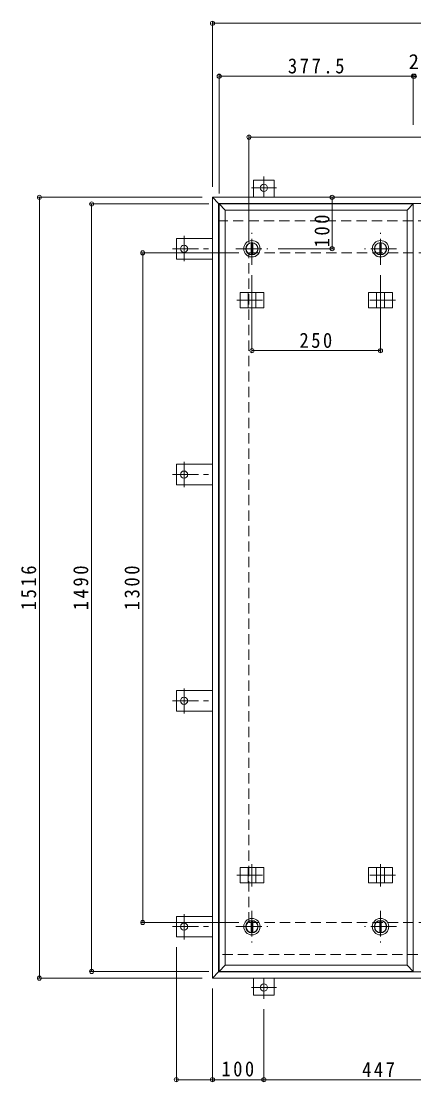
# Model space of a CAD drawing. Units: millimetres at full size, sheet at 1:10. Extents: x -2620 to 2706, y -1962 to 1665.
# Drawn here: x -2601 to -1838, y -426 to 1633 of the extents above; entities that cross this region are included whole.
import ezdxf
from ezdxf.enums import TextEntityAlignment as Align

# ---------------------------------------------------------------- set-up
doc = ezdxf.new("R2010")
doc.units = ezdxf.units.MM
doc.header["$LTSCALE"] = 10
doc.header["$PDMODE"] = 32
doc.header["$PDSIZE"] = 8
doc.linetypes.add('CHAIN1', pattern=[8, 5, -1, 1, -1])
doc.linetypes.add('DASHED2', pattern=[3, 2, -1])
for name, color, linetype, lineweight in [('0-1_躯体', 2, 'Continuous', 9), ('0-2_仕上', 3, 'Continuous', 9), ('0-3_建具', 4, 'Continuous', 9), ('0-C', 2, 'Continuous', 9), ('0-E', 3, 'Continuous', 9), ('0-F', 7, 'Continuous', 9)]:
    doc.layers.add(name, color=color, linetype=linetype, lineweight=lineweight)
doc.styles.add('ＭＳ ゴシック', font='')
doc.styles.get('ＭＳ ゴシック').set_extended_font_data('MS Gothic')

msp = doc.modelspace()

# ---------------------------------------------------------------- linework, layer by layer
at = {"layer": '0-1_躯体', "linetype": 'DASHED2'}
for p, q in [((-699.08, 1245.44), (-2217.08, 1245.44)), ((-2158.08, 1183.44), (-758.08, 1183.44)), ((-2158.08, -116.56), (-2158.08, 1183.44)), ((-2158.08, -116.56), (-758.08, -116.56)), ((-1079.58, -178.56), (-2217.08, -178.56))]:
    msp.add_line(p, q, dxfattribs=at)
at = {"layer": '0-1_躯体', "linetype": 'CHAIN1'}
for p, q in [((-1902.33, 1160.44), (-1902.33, 1222.44)), ((-1871.33, 1191.44), (-1933.33, 1191.44))]:
    msp.add_line(p, q, dxfattribs=at)
at = {"layer": '0-1_躯体'}
for p, q in [((-1903.83, 1202.84), (-1903.83, 1180.04)), ((-1900.83, 1202.84), (-1900.83, 1180.04))]:
    msp.add_line(p, q, dxfattribs=at)
for radius in [16, 12, 11.5]:
    msp.add_circle((-1902.33, 1191.44), radius, dxfattribs=at)
at = {"layer": '0-2_仕上'}
for p, q in [((-2216.08, 1278.44), (-2204.08, 1266.44)), ((-2216.08, 1278.44), (-1838.58, 1278.44)), ((-2216.08, -211.56), (-2216.08, 1278.44)), ((-1850.58, 1266.44), (-1838.58, 1278.44)), ((-1838.58, 1278.44), (-1838.58, -211.56)), ((-2204.08, 1266.44), (-1850.58, 1266.44)), ((-2204.08, -199.56), (-2204.08, 1266.44)), ((-1850.58, 1266.44), (-1850.58, -199.56)), ((-2216.08, -211.56), (-2204.08, -199.56)), ((-1850.58, -199.56), (-2204.08, -199.56)), ((-1838.58, -211.56), (-1850.58, -199.56)), ((-1838.58, -211.56), (-2216.08, -211.56))]:
    msp.add_line(p, q, dxfattribs=at)
at = {"layer": '0-3_建具', "color": 2}
for p, q in [((-2229.08, 1291.44), (-2217.08, 1279.44)), ((-687.08, 1291.44), (-2229.08, 1291.44)), ((-2229.08, -224.56), (-2229.08, 1291.44)), ((-699.08, 1279.44), (-2217.08, 1279.44)), ((-2217.08, -212.56), (-2217.08, 1279.44)), ((-2229.08, -224.56), (-2217.08, -212.56)), ((-687.08, -224.56), (-2229.08, -224.56)), ((-699.08, -212.56), (-2217.08, -212.56))]:
    msp.add_line(p, q, dxfattribs=at)
at = {"layer": '0-3_建具', "linetype": 'CHAIN1'}
for p, q in [((-2152.33, 1113.56), (-2152.33, 1070.32)), ((-1902.33, 1113.56), (-1902.33, 1070.32)), ((-2181.74, 1091.44), (-2122.92, 1091.44)), ((-1872.92, 1091.44), (-1931.74, 1091.44)), ((-2152.33, -46.68), (-2152.33, -3.44)), ((-1902.33, -46.68), (-1902.33, -3.44)), ((-2181.74, -24.56), (-2122.92, -24.56)), ((-1872.92, -24.56), (-1931.74, -24.56))]:
    msp.add_line(p, q, dxfattribs=at)
at = {"layer": '0-3_建具'}
for p, q in [((-2175.42, 1106.44), (-2175.42, 1076.44)), ((-2175.42, 1106.44), (-2129.24, 1106.44)), ((-2159.83, 1106.44), (-2159.83, 1076.44)), ((-2144.83, 1106.44), (-2144.83, 1076.44)), ((-2129.24, 1106.44), (-2129.24, 1076.44)), ((-1879.24, 1106.44), (-1925.42, 1106.44)), ((-1925.42, 1106.44), (-1925.42, 1076.44)), ((-1909.83, 1106.44), (-1909.83, 1076.44)), ((-1894.83, 1106.44), (-1894.83, 1076.44)), ((-1879.24, 1106.44), (-1879.24, 1076.44)), ((-2175.42, 1076.44), (-2129.24, 1076.44)), ((-1879.24, 1076.44), (-1925.42, 1076.44)), ((-2175.42, -9.56), (-2129.24, -9.56)), ((-2175.42, -39.56), (-2175.42, -9.56)), ((-2159.83, -39.56), (-2159.83, -9.56)), ((-2144.83, -39.56), (-2144.83, -9.56)), ((-2129.24, -39.56), (-2129.24, -9.56)), ((-1925.42, -39.56), (-1925.42, -9.56)), ((-1879.24, -9.56), (-1925.42, -9.56)), ((-1909.83, -39.56), (-1909.83, -9.56)), ((-1894.83, -39.56), (-1894.83, -9.56)), ((-1879.24, -39.56), (-1879.24, -9.56)), ((-2175.42, -39.56), (-2129.24, -39.56)), ((-1879.24, -39.56), (-1925.42, -39.56))]:
    msp.add_line(p, q, dxfattribs=at)
at = {"layer": '0-C', "linetype": 'CHAIN1'}
for p, q in [((-2152.33, 1160.44), (-2152.33, 1222.44)), ((-2183.33, 1191.44), (-2121.33, 1191.44)), ((-2152.33, -93.56), (-2152.33, -155.56)), ((-1902.33, -93.56), (-1902.33, -155.56)), ((-2183.33, -124.56), (-2121.33, -124.56)), ((-1871.33, -124.56), (-1933.33, -124.56))]:
    msp.add_line(p, q, dxfattribs=at)
at = {"layer": '0-C'}
for p, q in [((-2153.83, 1202.84), (-2153.83, 1180.04)), ((-2150.83, 1202.84), (-2150.83, 1180.04)), ((-2153.83, -135.96), (-2153.83, -113.16)), ((-2150.83, -135.96), (-2150.83, -113.16)), ((-1903.83, -135.96), (-1903.83, -113.16)), ((-1900.83, -135.96), (-1900.83, -113.16))]:
    msp.add_line(p, q, dxfattribs=at)
for centre, radius in [((-2152.33, 1191.44), 16), ((-2152.33, 1191.44), 12), ((-2152.33, 1191.44), 11.5), ((-2152.33, -124.56), 16), ((-2152.33, -124.56), 12), ((-2152.33, -124.56), 11.5), ((-1902.33, -124.56), 16), ((-1902.33, -124.56), 12), ((-1902.33, -124.56), 11.5)]:
    msp.add_circle(centre, radius, dxfattribs=at)
at = {"layer": '0-E'}
for p, q in [((-2109.08, 1324.64), (-2149.08, 1324.64)), ((-2149.08, 1291.44), (-2149.08, 1324.64)), ((-2109.08, 1291.44), (-2109.08, 1324.64)), ((-2299.28, 1211.44), (-2299.28, 1171.44)), ((-2229.08, 1211.44), (-2299.28, 1211.44)), ((-2229.08, 1171.44), (-2299.28, 1171.44)), ((-2299.28, 772.94), (-2299.28, 732.94)), ((-2229.08, 772.94), (-2299.28, 772.94)), ((-2229.08, 732.94), (-2299.28, 732.94)), ((-2299.28, 293.94), (-2299.28, 333.94)), ((-2229.08, 333.94), (-2299.28, 333.94)), ((-2229.08, 293.94), (-2299.28, 293.94)), ((-2299.28, -144.56), (-2299.28, -104.56)), ((-2229.08, -104.56), (-2299.28, -104.56)), ((-2229.08, -144.56), (-2299.28, -144.56)), ((-2149.08, -224.56), (-2149.08, -257.76)), ((-2109.08, -224.56), (-2109.08, -257.76)), ((-2109.08, -257.76), (-2149.08, -257.76))]:
    msp.add_line(p, q, dxfattribs=at)
at = {"layer": '0-E', "linetype": 'CHAIN1'}
for p, q in [((-2129.08, 1331.8), (-2129.08, 1291.64)), ((-2104.24, 1309.64), (-2153.13, 1309.64)), ((-2284.28, 1216.28), (-2284.28, 1167.39)), ((-2306.44, 1191.44), (-2229.08, 1191.44)), ((-2284.28, 777.78), (-2284.28, 728.89)), ((-2306.44, 752.94), (-2229.08, 752.94)), ((-2284.28, 289.1), (-2284.28, 337.99)), ((-2306.44, 313.94), (-2229.08, 313.94)), ((-2284.28, -149.4), (-2284.28, -100.51)), ((-2306.44, -124.56), (-2229.08, -124.56)), ((-2129.08, -264.92), (-2129.08, -224.76)), ((-2104.24, -242.76), (-2153.13, -242.76))]:
    msp.add_line(p, q, dxfattribs=at)
at = {"layer": '0-E'}
for centre in [(-2129.08, 1309.64), (-2284.28, 1191.44), (-2284.28, 752.94), (-2284.28, 313.94), (-2284.28, -124.56), (-2129.08, -242.76)]:
    msp.add_circle(centre, 7, dxfattribs=at)
at = {"layer": '0-F'}
for p, q in [((-2229.08, 1632.15), (-2229.08, 1311.44)), ((-2229.08, 1629.15), (-687.08, 1629.15)), ((-2216.08, 1529.36), (-2216.08, 1298.44)), ((-2216.08, 1526.36), (-1838.58, 1526.36)), ((-1838.58, 1529.36), (-1838.58, 1432.25)), ((-1838.58, 1526.36), (-1836.58, 1526.36)), ((-2158.08, 1411.16), (-2158.08, 1203.44)), ((-2158.08, 1408.16), (-758.08, 1408.16)), ((-2568.49, 1291.44), (-2249.08, 1291.44)), ((-2565.49, 1291.44), (-2565.49, -224.56)), ((-2467.04, 1278.44), (-2236.08, 1278.44)), ((-2464.04, -211.56), (-2464.04, 1278.44)), ((-1996.41, 1291.44), (-1996.41, 1191.44)), ((-2367.59, 1183.44), (-2178.08, 1183.44)), ((-2364.59, -116.56), (-2364.59, 1183.44)), ((-1993.41, 1191.44), (-2101.33, 1191.44)), ((-2152.33, 990.61), (-2152.33, 1140.44)), ((-1902.33, 990.61), (-1902.33, 1140.44)), ((-2152.33, 993.61), (-1902.33, 993.61)), ((-2367.59, -116.56), (-2178.08, -116.56)), ((-2299.28, -424.73), (-2299.28, -164.56)), ((-2568.49, -224.56), (-2249.08, -224.56)), ((-2467.04, -211.56), (-2236.08, -211.56)), ((-2229.08, -424.73), (-2229.08, -244.56)), ((-2129.08, -424.73), (-2129.08, -284.92)), ((-2299.28, -421.73), (-2229.08, -421.73)), ((-2229.08, -421.73), (-2129.08, -421.73)), ((-2129.08, -421.73), (-1682.08, -421.73))]:
    msp.add_line(p, q, dxfattribs=at)
for p in [(-2229.08, 1629.15), (-2216.08, 1526.36), (-1838.58, 1526.36), (-1836.58, 1526.36), (-2158.08, 1408.16), (-2565.49, 1291.44), (-2464.04, 1278.44), (-1996.41, 1291.44), (-1996.41, 1191.44), (-2364.59, 1183.44), (-2152.33, 993.61), (-1902.33, 993.61), (-2364.59, -116.56), (-2565.49, -224.56), (-2464.04, -211.56), (-2299.28, -421.73), (-2229.08, -421.73), (-2129.08, -421.73)]:
    msp.add_point(p, dxfattribs=at)

# ---------------------------------------------------------------- texts
at = {"layer": '0-F', "color": 2, "style": 'ＭＳ ゴシック'}
msp.add_text('2', height=29.33, dxfattribs=at).set_placement((-1847.58, 1531.36), align=Align.BOTTOM_LEFT)
at = {"layer": '0-F', "color": 2, "char_height": 29.33, "attachment_point": 7, "style": 'ＭＳ ゴシック'}
for s, insert in [('\\T1.28;\\W0.9;377.5', (-2082.33, 1531.36)), ('\\T1.27;\\W0.9;250', (-2059.83, 998.61)), ('\\T1.27;\\W0.9;100', (-2211.58, -415.73)), ('\\T1.27;\\W0.9;447', (-1938.08, -416.73))]:
    msp.add_mtext(s, dxfattribs=dict(at, insert=insert))
at = {"layer": '0-F', "color": 2, "char_height": 29.33, "attachment_point": 7, "rotation": 90, "style": 'ＭＳ ゴシック'}
for s, insert in [('\\T1.27;\\W0.9;100', (-2001.21, 1194.22)), ('\\T1.28;\\W0.9;1516', (-2571.49, 489.69)), ('\\T1.28;\\W0.9;1490', (-2470.04, 489.69)), ('\\T1.28;\\W0.9;1300', (-2370.59, 489.69))]:
    msp.add_mtext(s, dxfattribs=dict(at, insert=insert))

doc.saveas('drawing.dxf')
